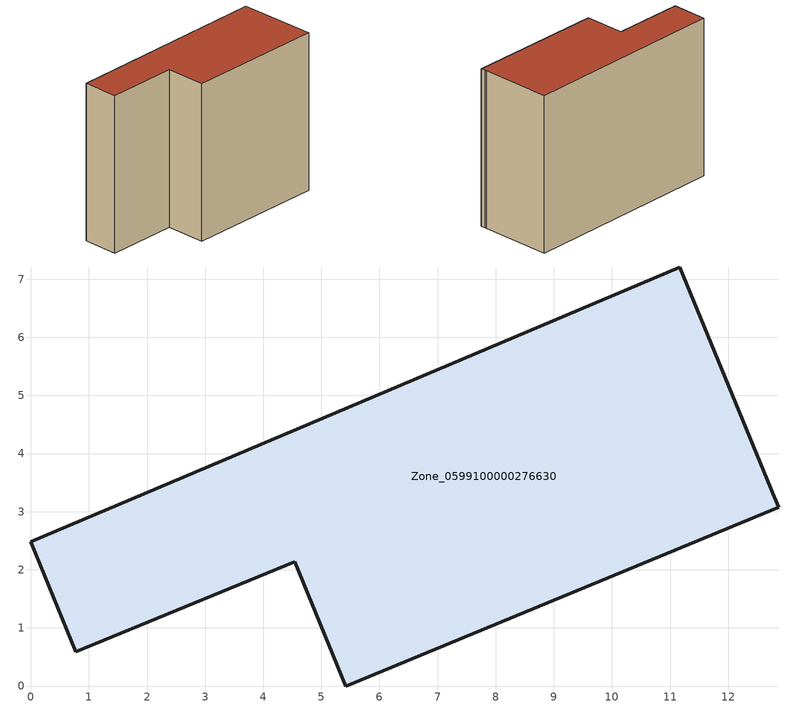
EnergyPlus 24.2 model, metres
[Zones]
Zone_0599100000276630
 floor ground (C_G): 12.77,3.32 12.87,3.08 5.42,0 4.54,2.14 0.77,0.59 0,2.48 11.17,7.21 12.73,3.4 z0
 wall outside (C_F): 11.17,7.21 0,2.48 0.77,0.59 4.54,2.14 5.42,0 12.87,3.08 12.77,3.32 12.73,3.4 11.17,7.21 z0:9.12
 roof outside (C_R): 12.77,3.32 12.73,3.4 11.17,7.21 0,2.48 0.77,0.59 4.54,2.14 5.42,0 12.87,3.08 z9.12
[BUILDING]
Pand.0599100000276630: North Axis=0; Terrain=City; Loads Convergence Tolerance Value=0.04; Temperature Convergence Tolerance Value=0.4; Solar Distribution=FullExterior; Maximum Number of Warmup Days=25; Minimum Number of Warmup Days=1
[Site:Location]
Rotterdam.The.Hague.AP_ZH_NLD Design_Conditions: Latitude=51.96; Longitude=4.45; Time Zone=1; Elevation=-4.5
[SITE:GROUNDTEMPERATURE:BUILDINGSURFACE]
18, 18, 18, 18, 18, 18, 18, 18, 18, 18, 18, 18
[MATERIAL] Thermal Absorptance=0.9; Solar Absorptance=0.7; Visible Absorptance=0.7
Name | Roughness | Thickness | Conductivity | Density | Specific Heat
G.TI.1946 | MediumSmooth | 0.15 | 1 | 540 | 1210
F.TI.1946 | Rough | 0.3 | 0.857143 | 1920 | 840
R.TI.1946 | MediumRough | 0.2 | 0.1 | 1500 | 1000
[CONSTRUCTION]
C_G: G.TI.1946
C_F: F.TI.1946
C_R: R.TI.1946
[ZONE]
Zone_0599100000276630: Type=1; Multiplier=1; Ceiling Height=Autocalculate; Volume=Autocalculate; Floor Area=autocalculate; Part of Total Floor Area=Yes
[ZONEINFILTRATION:DESIGNFLOWRATE]
Infil_Zone_0599100000276630: Zone or ZoneList or Space or SpaceList=Zone_0599100000276630; Schedule=AlwaysOn; Design Flow Rate Calculation Method=Flow/Area; Flow Rate per Floor Area=0.003; Constant Term Coefficient=1; Temperature Term Coefficient=0; Velocity Term Coefficient=0; Velocity Squared Term Coefficient=0
[HVACTEMPLATE:ZONE:IDEALLOADSAIRSYSTEM]
Zone_0599100000276630: Maximum Heating Supply Air Temperature=50; Minimum Cooling Supply Air Temperature=13; Maximum Heating Supply Air Humidity Ratio=0.0156; Minimum Cooling Supply Air Humidity Ratio=0.0077; Heating Limit=NoLimit; Cooling Limit=NoLimit; Dehumidification Control Type=ConstantSensibleHeatRatio; Cooling Sensible Heat Ratio=0.7; Dehumidification Setpoint=60; Humidification Control Type=None; Humidification Setpoint=30; Outdoor Air Method=None; Outdoor Air Flow Rate per Person=0.00944; Outdoor Air Flow Rate per Zone Floor Area=0; Outdoor Air Flow Rate per Zone=0; Demand Controlled Ventilation Type=None; Outdoor Air Economizer Type=NoEconomizer; Heat Recovery Type=None; Sensible Heat Recovery Effectiveness=0.7; Latent Heat Recovery Effectiveness=0.65
[ZONECONTROL:THERMOSTAT]
ThermostatControl_Zone_0599100000276630: Zone or ZoneList=Zone_0599100000276630; Control Type Schedule=DualSetpointControlType; Control 1=Thermostat_Zone_0599100000276630; Temperature Difference Between Cutout And Setpoint=0
[THERMOSTATSETPOINT:DUALSETPOINT]
Thermostat_Zone_0599100000276630: Heating Setpoint Temperature Schedule=HeatingSetpoint_Zone_0599100000276630; Cooling Setpoint Temperature Schedule=CoolingSetpoint_Zone_0599100000276630
[SCHEDULE:COMPACT]
HeatingSetpoint_Zone_0599100000276630: Through: 12/31, For: AllDays, Until: 24:00, 21
CoolingSetpoint_Zone_0599100000276630: Through: 12/31, For: AllDays, Until: 24:00, 24
DualSetpointControlType: Through: 12/31, For: AllDays, Until: 24:00, 4
AlwaysOn: Through: 12/31, For: AllDays, Until: 24:00, 1
